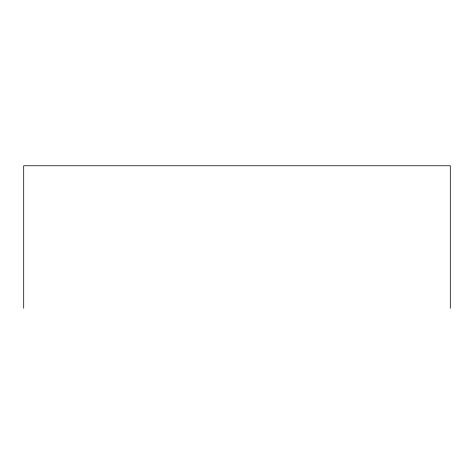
<?xml version="1.0" encoding="UTF-8"?>
<svg xmlns="http://www.w3.org/2000/svg" width="474" height="474" viewBox="0 0 474 474"><rect width="100%" height="100%" fill="white"/><g stroke="black" fill="none" stroke-linecap="round" stroke-linejoin="round"><path stroke-width="0.71" d="M450.3 308.242L450.3 165.758L23.7 165.758L23.7 308.242"/></g></svg>
